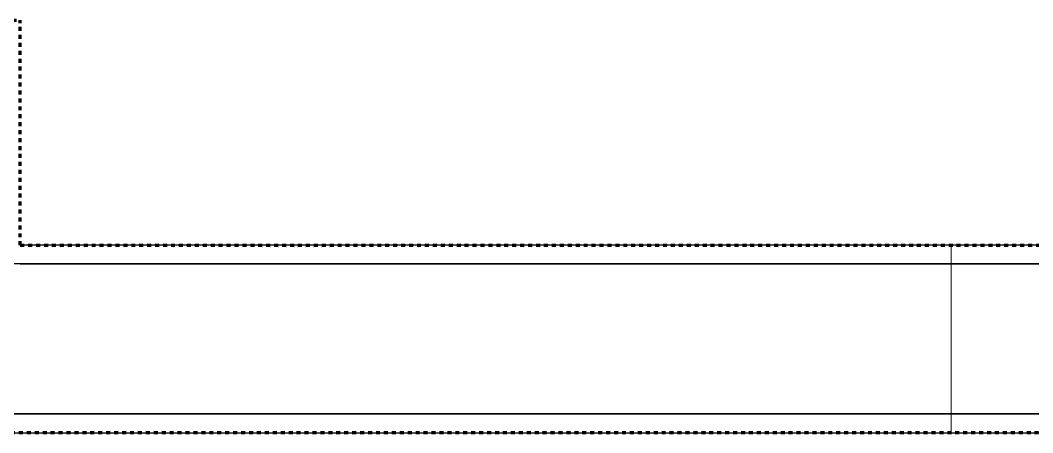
# Model space of a CAD drawing. Header units: millimetres. Extents: x -5300 to 98858, y -5196 to 93886.
# Drawn here: x 54765 to 55575, y 46335 to 46665 of the extents above; entities that cross this region are included whole.
import ezdxf

# ---------------------------------------------------------------- set-up
doc = ezdxf.new("R2010")
doc.units = ezdxf.units.MM
doc.linetypes.add('Штрих', pattern=[6.35, 3.175, -3.175])
doc.linetypes.add('Штрих_2_', pattern=[6.35, 3.175, -3.175])
for name, color, linetype, lineweight, true_color in [('_Разделитель помещений_', 4, 'Штрих', 70, 0x00ffff), ('Двери', 7, 'Continuous', 18, 0x7f7f7f), ('Стены', 7, 'Continuous', 18, 0x7f7f7f), ('Стены разрез', 7, 'Continuous', 50, 0x7f7f7f)]:
    doc.layers.add(name, color=color, linetype=linetype, lineweight=lineweight, true_color=true_color)

# ---------------------------------------------------------------- blocks, each defined once
blk = doc.blocks.new('СТВ_Перегородка_Кирпич 81954 - СТВ_Перегородка_Кирпич 2-242724-Подвал')
at = {"layer": 'Стены', "color": 254, "true_color": 0xd4d4d4}
blk.add_line((54750, 46350), (57650, 46350), dxfattribs=at)
blk = doc.blocks.new('СТВ_Перегородка_Кирпич 81954 - СТВ_Перегородка_Кирпич 81954-242721-Подвал')
at = {"layer": 'Стены', "color": 254, "true_color": 0xd4d4d4}
for p, q in [((55510, 46485), (55510, 46485)), ((55510, 46485), (57010, 46485)), ((55510, 46470), (55510, 46485)), ((55510, 46470), (55510, 46470)), ((55510, 46470), (57010, 46470)), ((55510, 46350), (55510, 46470)), ((57010, 46470), (55510, 46470)), ((55510, 46470), (55510, 46470)), ((55510, 46350), (55510, 46350)), ((55510, 46350), (57010, 46350)), ((55510, 46335), (55510, 46350)), ((57010, 46350), (55510, 46350)), ((55510, 46350), (55510, 46350)), ((57010, 46335), (55510, 46335)), ((55510, 46335), (55510, 46335))]:
    blk.add_line(p, q, dxfattribs=at)
at = {"layer": 'Стены разрез', "color": 254, "lineweight": 25, "true_color": 0xd4d4d4}
for p, q in [((57635, 46485), (54765, 46485)), ((57650, 46470), (54750, 46470)), ((54765, 46470), (57635, 46470)), ((57650, 46350), (54750, 46350)), ((54750, 46350), (57650, 46350)), ((54750, 46335), (57650, 46335))]:
    blk.add_line(p, q, dxfattribs=at)
blk.add_blockref('СТВ_Перегородка_Кирпич 81954 - СТВ_Перегородка_Кирпич 2-242724-Подвал', (0, 0))
blk = doc.blocks.new('Дп-9 - Дп-9-242763-Подвал')
at = {"layer": 'Двери', "color": 254, "true_color": 0xd4d4d4}
for p, q in [((55598, 46485), (55510, 46485)), ((55510, 46485), (55510, 46335)), ((55510, 46335), (55510, 46485)), ((55510, 46485), (55598, 46485)), ((55598, 46485), (55510, 46485)), ((55510, 46485), (55510, 46485)), ((55510, 46485), (55598, 46485)), ((55510, 46485), (55510, 46335)), ((55510, 46335), (55510, 46485)), ((55510, 46485), (55510, 46485)), ((55598, 46485), (55510, 46485)), ((55510, 46485), (55510, 46485)), ((55510, 46485), (57010, 46485)), ((55510, 46335), (55510, 46485)), ((55510, 46485), (55598, 46485)), ((55510, 46485), (55510, 46335)), ((55510, 46335), (55510, 46485)), ((55510, 46485), (55510, 46485)), ((55510, 46485), (55510, 46335)), ((57010, 46485), (55510, 46485)), ((55510, 46335), (55610, 46335)), ((55610, 46335), (55510, 46335)), ((55510, 46335), (55510, 46335)), ((55510, 46335), (55610, 46335)), ((55610, 46335), (55510, 46335)), ((55510, 46335), (55510, 46335)), ((55610, 46335), (55510, 46335)), ((55510, 46335), (55510, 46335)), ((55510, 46335), (57010, 46335)), ((57010, 46335), (55510, 46335)), ((55510, 46335), (55510, 46335)), ((55510, 46335), (55610, 46335))]:
    blk.add_line(p, q, dxfattribs=at)
blk = doc.blocks.new('Дп-9 - Дп-9-242767-Подвал')
blk.add_blockref('Дп-9 - Дп-9-242763-Подвал', (0, 0))

msp = doc.modelspace()

# ---------------------------------------------------------------- linework, layer by layer
at = {"layer": '_Разделитель помещений_', "color": 131, "linetype": 'Штрих_2_', "true_color": 0xaaffff}
for p, q in [((54670, 46665), (54765, 46665)), ((54765, 46485), (54765, 46665)), ((54765, 46485), (57635, 46485)), ((57650, 46335), (54750, 46335))]:
    msp.add_line(p, q, dxfattribs=at)

# ---------------------------------------------------------------- block references
at = {"layer": 'Двери', "color": 254, "true_color": 0xd4d4d4}
msp.add_blockref('Дп-9 - Дп-9-242767-Подвал', (0, 0), dxfattribs=at)
at = {"layer": 'Стены', "color": 254, "true_color": 0xd4d4d4}
msp.add_blockref('СТВ_Перегородка_Кирпич 81954 - СТВ_Перегородка_Кирпич 81954-242721-Подвал', (0, 0), dxfattribs=at)

doc.saveas('drawing.dxf')
